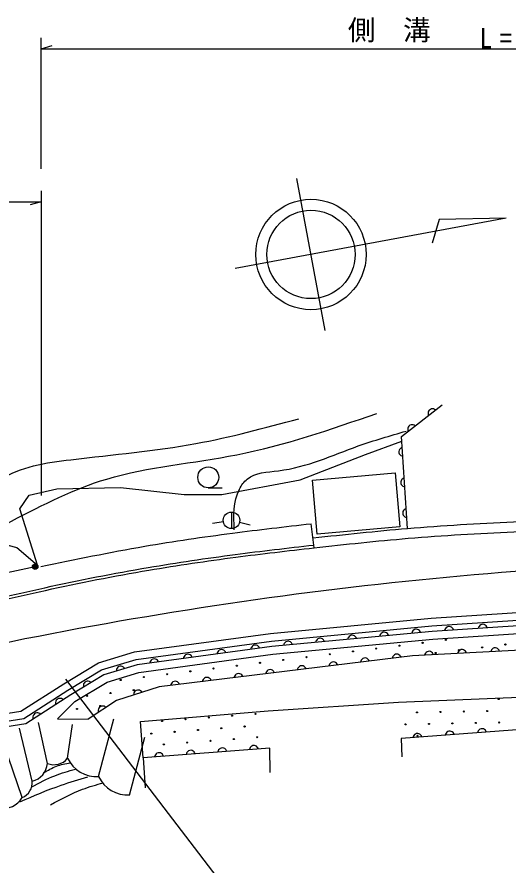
# Model space of a CAD drawing. Units: millimetres, scale not verified. Extents: x 40000 to 680000, y 20000 to 380000.
# Drawn here: x 85622 to 130134, y 263177 to 339988 of the extents above; entities that cross this region are included whole.
import ezdxf
from ezdxf.enums import TextEntityAlignment as Align

# ---------------------------------------------------------------- set-up
doc = ezdxf.new("R2010")
doc.units = ezdxf.units.MM
doc.header["$LTSCALE"] = 1000
doc.layers.add('M-BGD', color=7, linetype='Continuous', lineweight=25)
doc.styles.add('ＭＳ ゴシック', font='')
doc.styles.get('ＭＳ ゴシック').set_extended_font_data('MS Gothic')

msp = doc.modelspace()

# ---------------------------------------------------------------- linework, layer by layer
at = {"layer": 'M-BGD'}
for p, q in [((87824, 326238), (87824, 338108)), ((87824, 337108), (88824, 337388)), ((87824, 337108), (174858, 337108)), ((113551, 311593), (110994, 325357)), ((87824, 324238), (87824, 296631)), ((61724, 323238), (87824, 323238)), ((87824, 323238), (86824, 322958)), ((129970, 321762), (105390, 317197)), ((123888, 321649), (123270, 319500)), ((129970, 321762), (123888, 321649)), ((102966, 297341), (104216, 297341)), ((105068, 295149), (105068, 293649)), ((104329, 294272), (103343, 294103)), ((105798, 294228), (106772, 294001)), ((112549, 291909), (112287, 294093)), ((79984, 288684), (87274, 290202)), ((104167, 261552), (90057, 280013)), ((108382, 277151), (120202, 277919)), ((88381, 272386), (87579, 276101)), ((90215, 272845), (90662, 275916)), ((93023, 271183), (94392, 276430)), ((86088, 269291), (84008, 275302)), ((87005, 270781), (85840, 275584)), ((95831, 269520), (97200, 274768)), ((120458, 274642), (120492, 272992)), ((108536, 273771), (97064, 272901)), ((108583, 271569), (108536, 273771)), ((97064, 272901), (97246, 270174))]:
    msp.add_line(p, q, dxfattribs=at)
for points in [[(121013, 293666), (120480, 301990), (124169, 304864)], [(123562, 304391), (123478, 304447), (123391, 304481), (123279, 304495), (123186, 304484), (123091, 304450), (122990, 304371), (122933, 304287), (122900, 304200), (122886, 304088), (122897, 303995), (122931, 303900)], [(121718, 302954), (121634, 303010), (121547, 303044), (121434, 303058), (121342, 303047), (121246, 303013), (121145, 302934), (121089, 302850), (121056, 302763), (121042, 302651), (121053, 302558), (121087, 302463)], [(74538, 290972), (79829, 292017), (83936, 292365), (85607, 291947), (87487, 290346), (85885, 295428), (86721, 296681), (89227, 297238), (95006, 297377), (100784, 296751), (104195, 296751), (111301, 298074), (117218, 300371), (120508, 301565)], [(120544, 301002), (120450, 300964), (120373, 300911), (120298, 300826), (120256, 300743), (120230, 300645), (120238, 300517), (120276, 300424), (120329, 300347), (120414, 300272), (120497, 300229), (120595, 300204)], [(120721, 298227), (120628, 298189), (120551, 298136), (120476, 298051), (120433, 297968), (120407, 297871), (120416, 297743), (120454, 297649), (120507, 297572), (120592, 297498), (120675, 297455), (120772, 297429)], [(120899, 295453), (120805, 295415), (120728, 295362), (120654, 295277), (120611, 295194), (120585, 295096), (120593, 294968), (120631, 294874), (120684, 294798), (120769, 294723), (120852, 294680), (120950, 294654)], [(62072, 273934), (66656, 274062), (85980, 277120), (89880, 279601), (93007, 281495), (96275, 282480), (108601, 284161), (123163, 285536), (141534, 286738), (154976, 287253), (165958, 287339)], [(62091, 273235), (66721, 273364), (86233, 276451), (90249, 279006), (93294, 280850), (96424, 281793), (108681, 283466), (123219, 284838), (141570, 286039), (154992, 286553), (165963, 286639)], [(165967, 286139), (155004, 286054), (141596, 285539), (123259, 284340), (108739, 282969), (96531, 281303), (93498, 280390), (90513, 278581), (86413, 275974), (66767, 272865), (62105, 272735)], [(90875, 277982), (93785, 279745), (96680, 280617), (108819, 282274), (123314, 283642), (141632, 284840), (154481, 285333)], [(128242, 284666), (128204, 284759), (128151, 284836), (128066, 284911), (127983, 284953), (127885, 284979), (127757, 284971), (127663, 284933), (127587, 284879), (127512, 284794), (127469, 284711), (127444, 284614)], [(119301, 283966), (119260, 284059), (119205, 284134), (119117, 284206), (119033, 284246), (118935, 284269), (118807, 284257), (118715, 284216), (118640, 284161), (118567, 284074), (118527, 283989), (118504, 283891)], [(122205, 284240), (122164, 284333), (122109, 284408), (122021, 284480), (121937, 284520), (121839, 284543), (121711, 284531), (121619, 284490), (121544, 284435), (121471, 284348), (121431, 284264), (121408, 284165)], [(125186, 284466), (125148, 284559), (125094, 284636), (125009, 284711), (124926, 284753), (124829, 284779), (124701, 284771), (124607, 284733), (124530, 284679), (124456, 284594), (124413, 284511), (124387, 284414)], [(154438, 283842), (121470, 282119), (98527, 279302), (94635, 278073), (92079, 276390)], [(110589, 283144), (110548, 283236), (110493, 283311), (110405, 283384), (110321, 283424), (110223, 283447), (110095, 283435), (110003, 283394), (109928, 283338), (109855, 283251), (109815, 283167), (109792, 283069)], [(113493, 283418), (113452, 283510), (113397, 283586), (113309, 283658), (113225, 283698), (113127, 283721), (112999, 283709), (112907, 283668), (112832, 283613), (112759, 283525), (112719, 283441), (112696, 283343)], [(116397, 283692), (116356, 283785), (116301, 283860), (116213, 283932), (116129, 283972), (116031, 283995), (115903, 283983), (115811, 283942), (115736, 283887), (115663, 283800), (115623, 283715), (115600, 283617)], [(104557, 282398), (104512, 282489), (104454, 282562), (104364, 282631), (104278, 282667), (104179, 282686), (104052, 282669), (103961, 282624), (103888, 282566), (103820, 282476), (103783, 282390), (103764, 282290)], [(107609, 282815), (107564, 282906), (107506, 282978), (107416, 283047), (107330, 283084), (107231, 283102), (107104, 283085), (107013, 283040), (106940, 282982), (106872, 282892), (106835, 282806), (106816, 282707)], [(126365, 282375), (126328, 282469), (126276, 282546), (126192, 282622), (126110, 282666), (126012, 282693), (125884, 282686), (125790, 282649), (125713, 282597), (125637, 282513), (125593, 282431), (125566, 282333)], [(129362, 282531), (129325, 282626), (129273, 282703), (129189, 282779), (129107, 282822), (129009, 282849), (128881, 282843), (128787, 282806), (128710, 282754), (128634, 282670), (128590, 282587), (128563, 282490)], [(101505, 281982), (101460, 282073), (101402, 282146), (101312, 282214), (101226, 282251), (101127, 282270), (101000, 282252), (100909, 282208), (100836, 282149), (100768, 282059), (100731, 281973), (100712, 281874)], [(117566, 281639), (117522, 281731), (117465, 281804), (117375, 281874), (117290, 281912), (117191, 281932), (117064, 281916), (116973, 281873), (116899, 281816), (116829, 281726), (116792, 281641), (116771, 281542)], [(120433, 281992), (120390, 282083), (120333, 282156), (120243, 282226), (120158, 282264), (120059, 282284), (119932, 282269), (119840, 282225), (119767, 282168), (119697, 282079), (119659, 281993), (119639, 281894)], [(123368, 282218), (123331, 282312), (123279, 282390), (123195, 282465), (123113, 282509), (123015, 282536), (122887, 282529), (122793, 282492), (122716, 282440), (122640, 282356), (122596, 282274), (122569, 282176)], [(95397, 280962), (95339, 281045), (95270, 281107), (95170, 281161), (95080, 281184), (94979, 281187), (94856, 281150), (94774, 281091), (94711, 281022), (94657, 280923), (94634, 280832), (94632, 280731)], [(98453, 281566), (98408, 281656), (98350, 281729), (98260, 281798), (98174, 281834), (98075, 281853), (97948, 281836), (97857, 281791), (97784, 281733), (97716, 281643), (97679, 281557), (97660, 281457)], [(111830, 280935), (111786, 281027), (111729, 281100), (111640, 281170), (111555, 281208), (111455, 281228), (111328, 281212), (111237, 281169), (111163, 281111), (111094, 281022), (111056, 280937), (111036, 280838)], [(114698, 281287), (114654, 281379), (114597, 281452), (114508, 281522), (114422, 281560), (114323, 281580), (114196, 281564), (114105, 281521), (114031, 281464), (113962, 281374), (113924, 281289), (113904, 281190)], [(106094, 280231), (106051, 280323), (105993, 280396), (105904, 280466), (105819, 280504), (105720, 280524), (105593, 280508), (105501, 280465), (105428, 280407), (105358, 280318), (105320, 280233), (105300, 280134)], [(108962, 280583), (108918, 280675), (108861, 280748), (108772, 280818), (108687, 280856), (108587, 280876), (108460, 280860), (108369, 280817), (108295, 280759), (108226, 280670), (108188, 280585), (108168, 280486)], [(92348, 279693), (92271, 279758), (92188, 279802), (92078, 279829), (91985, 279828), (91886, 279806), (91777, 279740), (91711, 279662), (91668, 279580), (91641, 279470), (91641, 279377), (91663, 279278)], [(100358, 279527), (100315, 279618), (100257, 279692), (100168, 279762), (100083, 279799), (99984, 279820), (99857, 279804), (99765, 279760), (99692, 279703), (99622, 279614), (99584, 279529), (99564, 279430)], [(103226, 279879), (103183, 279970), (103125, 280044), (103036, 280114), (102951, 280152), (102852, 280172), (102725, 280156), (102633, 280113), (102560, 280055), (102490, 279966), (102452, 279881), (102432, 279782)], [(120202, 277919), (139919, 278739), (156409, 278636), (159481, 279609), (166702, 279763)], [(96963, 278808), (96903, 278890), (96833, 278952), (96733, 279004), (96642, 279026), (96541, 279027), (96419, 278989), (96337, 278929), (96275, 278860), (96223, 278759), (96202, 278668), (96200, 278567)], [(89825, 278144), (89747, 278208), (89663, 278250), (89553, 278274), (89460, 278272), (89361, 278247), (89253, 278178), (89190, 278100), (89148, 278016), (89123, 277906), (89126, 277813), (89150, 277715)], [(166446, 278636), (160198, 278483), (159021, 276690), (143862, 276383), (120458, 274642)], [(90875, 277982), (89292, 276433), (92079, 276390)], [(93691, 277452), (93612, 277514), (93528, 277555), (93417, 277577), (93324, 277574), (93226, 277547), (93119, 277477), (93056, 277398), (93016, 277313), (92993, 277203), (92997, 277109), (93023, 277012)], [(87776, 276840), (87697, 276904), (87614, 276946), (87503, 276970), (87410, 276968), (87312, 276943), (87204, 276875), (87140, 276796), (87098, 276713), (87074, 276602), (87076, 276509), (87101, 276411)], [(97064, 272901), (96808, 276178), (108382, 277151)], [(122320, 274780), (122281, 274874), (122227, 274950), (122141, 275024), (122058, 275066), (121960, 275091), (121832, 275081), (121739, 275042), (121662, 274988), (121589, 274903), (121547, 274819), (121522, 274721)], [(125245, 274998), (125206, 275091), (125152, 275168), (125067, 275242), (124983, 275283), (124885, 275308), (124758, 275299), (124664, 275260), (124588, 275206), (124514, 275120), (124472, 275037), (124447, 274939)], [(128171, 275216), (128132, 275309), (128078, 275385), (127992, 275459), (127909, 275501), (127811, 275526), (127683, 275516), (127590, 275477), (127513, 275424), (127440, 275338), (127398, 275254), (127373, 275156)], [(101765, 273257), (101726, 273351), (101672, 273427), (101586, 273501), (101503, 273542), (101405, 273567), (101277, 273557), (101184, 273518), (101107, 273464), (101034, 273378), (100992, 273295), (100967, 273197)], [(104633, 273475), (104594, 273568), (104540, 273645), (104454, 273718), (104371, 273760), (104272, 273785), (104145, 273775), (104051, 273736), (103975, 273682), (103902, 273596), (103860, 273513), (103835, 273415)], [(107501, 273693), (107462, 273786), (107408, 273862), (107322, 273936), (107238, 273978), (107140, 274002), (107013, 273993), (106919, 273954), (106843, 273900), (106769, 273814), (106728, 273730), (106703, 273632)], [(98897, 273040), (98858, 273133), (98804, 273209), (98718, 273283), (98635, 273325), (98537, 273349), (98409, 273340), (98316, 273301), (98240, 273247), (98166, 273161), (98124, 273077), (98099, 272979)]]:
    msp.add_lwpolyline(points, dxfattribs=at)
msp.add_lwpolyline([(120337, 293819), (112838, 293149), (112401, 298034), (119900, 298704)], close=True, dxfattribs=at)
for centre, radius in [((112272, 318475), 5000), ((112272, 318475), 4000), ((102966, 298291), 950), ((105068, 294399), 750), ((87274, 290202), 250), ((87274, 290202), 220), ((87274, 290202), 190), ((87274, 290202), 160), ((87274, 290202), 130), ((87274, 290202), 100), ((87274, 290202), 70), ((87274, 290202), 40), ((87274, 290202), 10), ((124499, 283559), 50), ((118183, 282784), 50), ((120288, 283042), 50), ((122394, 283301), 50), ((125681, 282636), 50), ((127787, 282894), 50), ((129892, 283153), 50), ((111866, 282008), 50), ((113972, 282267), 50), ((116077, 282525), 50), ((123576, 282377), 50), ((105550, 281233), 50), ((107655, 281491), 50), ((109761, 281750), 50), ((99233, 280457), 50), ((101339, 280716), 50), ((103444, 280974), 50), ((95022, 279940), 50), ((97128, 280199), 50), ((96204, 279017), 50), ((91993, 278500), 50), ((94099, 278758), 50), ((129285, 278209), 50), ((91070, 277318), 50), ((93175, 277576), 50), ((103007, 276543), 50), ((105122, 276703), 50), ((107237, 276864), 50), ((121884, 276999), 50), ((124004, 277042), 50), ((126125, 277084), 50), ((128246, 277127), 50), ((98776, 276222), 50), ((100892, 276382), 50), ((106260, 275726), 50), ((120845, 275917), 50), ((122965, 275960), 50), ((125086, 276003), 50), ((127207, 276046), 50), ((129328, 276089), 50), ((97799, 275084), 50), ((99914, 275244), 50), ((102030, 275405), 50), ((104145, 275566), 50), ((101052, 274267), 50), ((103167, 274428), 50), ((105283, 274588), 50), ((107398, 274749), 50), ((121927, 274878), 50), ((98937, 274107), 50)]:
    msp.add_circle(centre, radius, dxfattribs=at)
for centre, radius, start, end in [((160275, -89089), 380000, 90.1275, 102.1597), ((88992, 273838), 1575, 247.16635, 320.90614), ((92847, 274090), 2912, 205.30806, 273.45473), ((86623, 272501), 1761, 282.52881, 356.2686), ((95656, 272428), 2912, 205.30806, 273.45473), ((85553, 270648), 1458, 291.5226, 5.2624), ((84445, 270208), 1882, 257.09259, 330.83239)]:
    msp.add_arc(centre, radius, start, end, dxfattribs=at)
for points, knots in [([(75604, 292870), (77256, 293313), (78908, 293756), (80265, 294691), (81654, 295649), (82733, 297124), (84122, 298066), (85919, 299286), (88237, 299614), (90497, 299888), (94399, 300360), (98131, 300667), (101847, 301352), (104962, 301925), (108066, 302764), (111169, 303602)], [0, 0, 0, 0, 1, 1, 1, 2, 2, 2, 3, 3, 3, 4, 4, 4, 5, 5, 5, 5]), ([(79346, 288655), (79626, 289384), (79906, 290112), (80310, 290744), (81368, 292394), (83280, 293380), (85132, 294334), (88038, 295829), (90799, 297245), (93758, 298137), (97521, 299272), (101605, 299560), (105544, 300334), (109894, 301189), (114068, 302636), (118241, 304084)], [0, 0, 0, 0, 1, 1, 1, 2, 2, 2, 3, 3, 3, 4, 4, 4, 5, 5, 5, 5]), ([(105311, 293530), (105267, 294818), (105222, 296107), (105793, 297227), (105969, 297571), (106203, 297900), (106490, 298137), (107225, 298746), (108307, 298760), (109329, 298887), (111966, 299215), (114200, 300297), (116562, 301137), (117978, 301642), (119440, 302059), (120901, 302477)], [0, 0, 0, 0, 1, 1, 1, 2, 2, 2, 3, 3, 3, 4, 4, 4, 5, 5, 5, 5]), ([(112459, 292805), (115308, 293115), (118158, 293426), (121013, 293666), (124208, 293935), (127410, 294115), (130613, 294262), (140225, 294702), (149847, 294839), (159461, 295186), (164476, 295368), (169489, 295607), (174502, 295846)], [0, 0, 0, 0, 1, 1, 1, 2, 2, 2, 3, 3, 3, 4, 4, 4, 4]), ([(112549, 291909), (115393, 292219), (118237, 292529), (121086, 292769), (124271, 293037), (127462, 293217), (130655, 293363), (140265, 293803), (149883, 293939), (159495, 294287), (164512, 294469), (169526, 294708), (174541, 294947)], [0, 0, 0, 0, 1, 1, 1, 2, 2, 2, 3, 3, 3, 4, 4, 4, 4]), ([(87776, 290213), (90912, 290857), (94047, 291502), (97200, 292048), (99841, 292505), (102494, 292892), (105153, 293237), (107528, 293545), (109908, 293819), (112287, 294093)], [0, 0, 0, 0, 1, 1, 1, 2, 2, 2, 3, 3, 3, 3]), ([(61961, 283675), (65016, 283973), (68070, 284272), (71102, 284729), (73888, 285149), (76655, 285702), (79409, 286309), (82327, 286952), (85229, 287655), (88145, 288298), (91257, 288988), (94388, 289595), (97530, 290126), (100150, 290569), (102779, 290960), (105413, 291304), (107779, 291614), (110149, 291885), (112520, 292157)], [0, 0, 0, 0, 1, 1, 1, 2, 2, 2, 3, 3, 3, 4, 4, 4, 5, 5, 5, 6, 6, 6, 6]), ([(61990, 283426), (65047, 283725), (68105, 284024), (71140, 284482), (73930, 284902), (76702, 285457), (79460, 286064), (82378, 286708), (85280, 287410), (88197, 288053), (91306, 288743), (94433, 289349), (97573, 289880), (100190, 290322), (102815, 290713), (105447, 291057), (107811, 291366), (110180, 291637), (112549, 291909)], [0, 0, 0, 0, 1, 1, 1, 2, 2, 2, 3, 3, 3, 4, 4, 4, 5, 5, 5, 6, 6, 6, 6]), ([(88033, 271537), (88418, 271756), (88802, 271974), (89212, 272127), (89607, 272275), (90025, 272361), (90444, 272448)], [0, 0, 0, 0, 1, 1, 1, 2, 2, 2, 2]), ([(85890, 268912), (87129, 269443), (88368, 269974), (89640, 270412), (90435, 270686), (91243, 270924), (92051, 271162)], [0, 0, 0, 0, 1, 1, 1, 2, 2, 2, 2]), ([(86961, 270252), (87646, 270620), (88331, 270988), (89051, 271270), (89659, 271507), (90293, 271683), (90926, 271859)], [0, 0, 0, 0, 1, 1, 1, 2, 2, 2, 2]), ([(88676, 268644), (89623, 269153), (90569, 269662), (91569, 270037), (92181, 270267), (92812, 270447), (93444, 270627)], [0, 0, 0, 0, 1, 1, 1, 2, 2, 2, 2])]:
    msp.add_open_spline(points, degree=3, knots=knots, dxfattribs=at)

# ---------------------------------------------------------------- texts
at = {"layer": 'M-BGD', "style": 'ＭＳ ゴシック'}
msp.add_text('側\u3000溝', height=1833, dxfattribs=at).set_placement((115615, 337335), align=Align.BOTTOM_LEFT)
at = {"layer": 'M-BGD', "insert": (127563, 337127), "char_height": 1833, "attachment_point": 7, "style": 'ＭＳ ゴシック'}
msp.add_mtext('\\T1.62;\\W0.9;L=88.0', dxfattribs=at)

doc.saveas('drawing.dxf')
